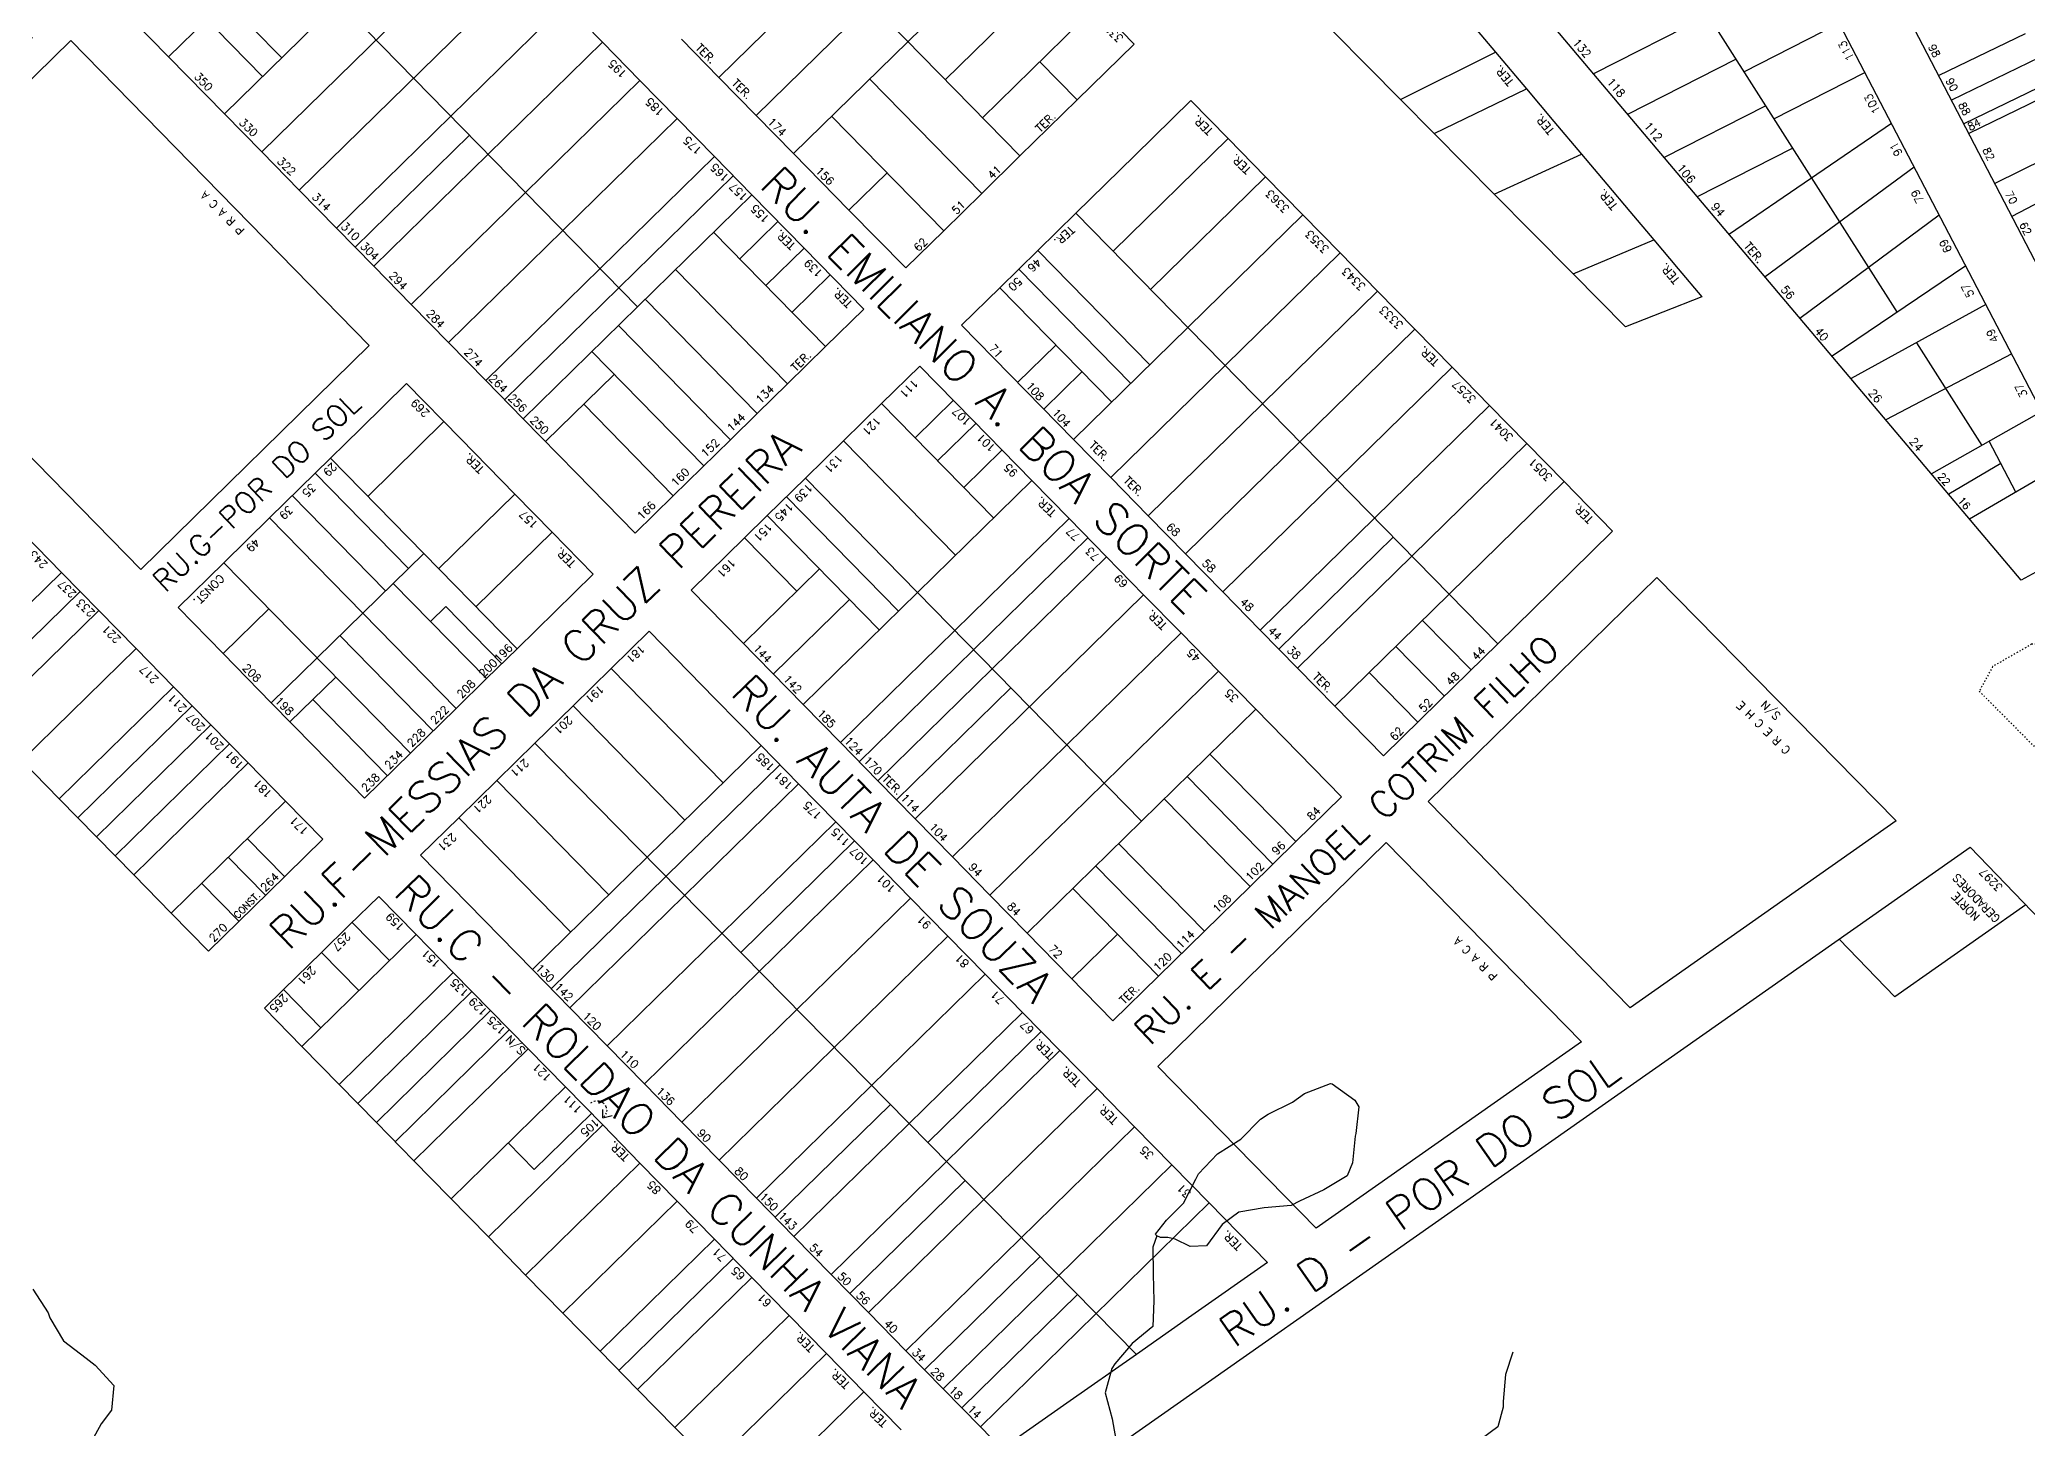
# Model space of a CAD drawing. Extents: x 714896 to 749292, y 8417558 to 8447149.
# Drawn here: x 736985.9 to 737358.6, y 8426879.3 to 8427139.5 of the extents above; entities that cross this region are included whole.
import ezdxf

# ---------------------------------------------------------------- set-up
doc = ezdxf.new("R2010")
doc.units = 0
doc.header["$MEASUREMENT"] = 0
doc.linetypes.add('ACAD_ISO03W100', pattern=[30, 12, -18])
for name, color, linetype in [('LOTE', 7, 'CONTINUOUS'), ('NUM-PORTA', 7, 'CONTINUOUS'), ('QUADRA', 6, 'CONTINUOUS'), ('REFERENCIA', 7, 'CONTINUOUS'), ('TEXTO', 7, 'CONTINUOUS'), ('TEXTODERUA', 3, 'CONTINUOUS')]:
    doc.layers.add(name, color=color, linetype=linetype)
doc.styles.add('ROMANS', font='ROMANS.SHX', dxfattribs={"height": 1.5})

msp = doc.modelspace()

# ---------------------------------------------------------------- linework, layer by layer
at = {"layer": 'LOTE', "color": 7}
for p, q in [((737098.01, 8427089.48, 508.78), (737021.04, 8427168.06, 508.78)), ((737282.75, 8427169.23, 515.35), (737334.17, 8427088.42, 513.43)), ((737031.32, 8427136.13, 508.78), (737010.32, 8427157.56, 508.78)), ((737027.74, 8427132.63, 508.78), (737006.75, 8427154.07, 508.78)), ((737277.32, 8427133.18), (737298.74, 8427144.09)), ((737305.46, 8427133.53), (737323.33, 8427142.64)), ((737358.18, 8427140.64, 515.73), (737341.98, 8427132.8, 516.39)), ((737283.72, 8427125.59), (737303.96, 8427135.89)), ((737360.9, 8427136.19, 515.7), (737344.39, 8427128.19, 516.39)), ((737369.18, 8427134.66, 516.39), (737346.69, 8427123.75, 516.39)), ((737311.08, 8427124.71), (737328.14, 8427133.4)), ((737290.54, 8427117.51), (737309.51, 8427127.17)), ((737361.12, 8427128.52, 515.83), (737347.62, 8427121.98, 516.39)), ((737333.13, 8427123.83, 512.23), (737302.73, 8427103.06, 514.05)), ((737375.01, 8427123.67, 515.16), (737352.5, 8427112.6, 516.39)), ((737382.95, 8427120.66, 516.39), (737355.72, 8427106.39, 516.39)), ((737296.76, 8427110.14), (737314.57, 8427119.21)), ((737337.4, 8427115.66, 512.23), (737309.46, 8427095.09, 514.05)), ((737315.97, 8427087.37, 514.05), (737342.06, 8427106.71, 512.23)), ((737133.29, 8427082.05, 508.78), (737112.3, 8427103.48, 508.78)), ((737347.05, 8427097.14, 512.23), (737322.02, 8427080.2, 514.05)), ((737126.15, 8427075.05, 508.78), (737105.16, 8427096.48, 508.78)), ((737120.44, 8427069.45, 508.78), (737099.44, 8427090.88, 508.78)), ((737350.83, 8427089.89, 512.23), (737325.55, 8427076.02, 514.05)), ((737115.44, 8427064.55, 508.78), (737094.44, 8427085.98, 508.78)), ((737337.79, 8427082.73, 513.3), (737350.05, 8427063.47, 512.84)), ((737110.44, 8427059.66, 508.78), (737089.44, 8427081.09, 508.78)), ((737355.66, 8427080.63, 512.23), (737332.05, 8427068.31, 514.05)), ((737104.72, 8427054.06, 508.78), (737087.93, 8427071.2, 508.78)), ((737361.29, 8427069.83, 512.23), (737340.63, 8427058.14, 514.05)), ((737353.61, 8427060.1, 514.05), (737343.85, 8427054.32, 514.05)), ((737366.2, 8427060.42, 512.23), (737347.78, 8427049.67, 514.05)), ((736968.59, 8427018.69, 506.56), (736990.02, 8427039.68, 506.56)), ((736972.08, 8427015.11, 506.56), (736993.52, 8427036.11, 506.56)), ((736975.58, 8427011.54, 506.56), (736997.01, 8427032.54, 506.56)), ((736982.58, 8427004.4, 506.56), (737004.01, 8427025.39, 506.56)), ((737114.07, 8427000.22, 507.15), (737093.07, 8427021.65, 507.15)), ((736989.58, 8426997.26, 506.56), (737011.01, 8427018.25, 506.56)), ((736993.08, 8426993.68, 506.56), (737014.51, 8427014.68, 506.56)), ((737106.92, 8426993.22, 507.15), (737085.93, 8427014.65, 507.15)), ((736996.58, 8426990.11, 506.56), (737018.01, 8427011.11, 506.56)), ((737000.08, 8426986.54, 506.56), (737021.51, 8427007.53, 506.56)), ((737191.56, 8426893.1, 507.15), (737078.79, 8427007.65, 507.15)), ((737003.58, 8426982.97, 506.56), (737025.01, 8427003.96, 506.56)), ((737092.64, 8426979.22, 507.15), (737071.64, 8427000.65, 507.15)), ((737010.57, 8426975.83, 506.56), (737032, 8426996.82, 506.56)), ((737085.49, 8426972.23, 507.15), (737064.5, 8426993.66, 507.15)), ((737031.86, 8426982.68, 506.56), (737024.86, 8426989.82, 506.56)), ((737028.29, 8426979.18, 506.56), (737021.29, 8426986.32, 506.56)), ((737023.29, 8426974.28, 506.56), (737016.29, 8426981.42, 506.56)), ((737044.5, 8426974.06, 507.15), (737051.5, 8426966.92, 507.15)), ((737038.78, 8426968.46, 507.15), (737045.78, 8426961.32, 507.15)), ((737031.64, 8426961.47, 507.15), (737038.64, 8426954.32, 507.15))]:
    msp.add_line(p, q, dxfattribs=at)
for points, elevation in [([(737071.75, 8427217.75), (737169.73, 8427117.74)], 507.15), ([(737156.15, 8427174.44), (737113.29, 8427132.47)], 507.15), ([(737020.6, 8427125.64), (737063.46, 8427167.62)], 508.78), ([(737163.15, 8427167.3), (737120.29, 8427125.33)], 507.15), ([(737027.6, 8427118.49), (737070.46, 8427160.48)], 508.78), ([(737170.15, 8427160.16), (737127.29, 8427118.19)], 507.15), ([(737034.6, 8427111.35), (737077.46, 8427153.34)], 508.78), ([(737177.16, 8427153.01), (737155.72, 8427132.03)], 507.15), ([(737041.59, 8427104.21), (737084.45, 8427146.19)], 508.78), ([(737184.16, 8427145.87), (737162.72, 8427124.89)], 507.15), ([(737010.1, 8427136.35), (737017.25, 8427143.35)], 508.78), ([(737048.59, 8427097.06), (737091.45, 8427139.05)], 508.78), ([(737173.44, 8427135.38), (737180.44, 8427128.24)], 507.15), ([(737055.59, 8427089.92), (737098.45, 8427131.91)], 508.78), ([(737141.58, 8427132.16), (737162.58, 8427110.74)], 507.15), ([(737062.59, 8427082.78), (737105.45, 8427124.76)], 508.78), ([(737134.44, 8427125.17), (737155.44, 8427103.74)], 507.15), ([(737045.09, 8427100.63), (737066.52, 8427121.63)], 508.78), ([(737208.77, 8427120.99), (737187.22, 8427099.88)], 510.2), ([(737069.59, 8427075.63), (737112.45, 8427117.62)], 508.78), ([(737073.09, 8427072.06), (737115.95, 8427114.05)], 508.78), ([(737144.81, 8427114.59), (737137.67, 8427107.59)], 507.15), ([(737215.77, 8427113.85), (737194.22, 8427092.74)], 510.2), ([(737076.58, 8427068.49), (737119.44, 8427110.48)], 508.78), ([(737117.2, 8427098.48), (737124.34, 8427105.48)], 508.78), ([(737222.76, 8427106.7), (737179.79, 8427064.6)], 510.2), ([(737122.1, 8427093.48), (737129.24, 8427100.48)], 508.78), ([(737173.08, 8427100.03), (737194.07, 8427078.6)], 510.2), ([(737229.76, 8427099.56), (737186.79, 8427057.46)], 510.2), ([(737127, 8427088.48), (737134.14, 8427095.48)], 508.78), ([(737169.51, 8427096.53), (737190.5, 8427075.1)], 510.2), ([(737165.94, 8427093.03), (737186.93, 8427071.6)], 510.2), ([(737236.76, 8427092.42), (737193.78, 8427050.31)], 510.2), ([(737176.43, 8427082.31), (737169.29, 8427075.31)], 510.2), ([(737243.76, 8427085.27), (737200.78, 8427043.17)], 510.2), ([(737080.78, 8427064.2), (737093.64, 8427076.8)], 508.78), ([(737181.33, 8427077.31), (737174.19, 8427070.31)], 510.2), ([(737250.76, 8427078.13), (737207.78, 8427036.03)], 510.2), ([(737143.79, 8427071.33), (737164.79, 8427049.9)], 507.15), ([(737150.09, 8427064.91), (737157.23, 8427071.9)], 507.15), ([(737257.75, 8427070.99), (737214.78, 8427028.88)], 510.2), ([(737047.44, 8427053.94), (737061.73, 8427067.94)], 507.15), ([(737154.29, 8427060.62), (737161.43, 8427067.62)], 507.15), ([(737136.65, 8427064.34), (737157.64, 8427042.91)], 507.15), ([(737264.75, 8427063.84), (737221.77, 8427021.74)], 510.2), ([(737075.43, 8427025.37), (737040.44, 8427061.08)], 507.15), ([(737159.19, 8427055.62), (737166.33, 8427062.62)], 507.15), ([(737055.08, 8427040.43), (737037.59, 8427058.28)], 507.15), ([(737129.07, 8427014.91), (737171.93, 8427056.9)], 507.15), ([(737129.51, 8427057.34), (737192.49, 8426993.05)], 507.15), ([(737271.75, 8427056.7), (737228.77, 8427014.6)], 510.2), ([(737050.8, 8427036.23), (737033.3, 8427054.08)], 507.15), ([(737060.74, 8427040.37), (737075.02, 8427054.36)], 507.15), ([(737125.93, 8427053.84), (737146.93, 8427032.41)], 507.15), ([(737064, 8427014.17), (737029.01, 8427049.89)], 507.15), ([(737122.36, 8427050.34), (737143.36, 8427028.91)], 507.15), ([(737136.07, 8427007.77), (737178.93, 8427049.76)], 507.15), ([(737067.74, 8427033.22), (737082.02, 8427047.22)], 507.15), ([(737118.08, 8427046.14), (737127.87, 8427036.14)], 507.15), ([(737139.57, 8427004.2), (737182.43, 8427046.19)], 507.15), ([(737239.71, 8427046.3), (737218.28, 8427025.31)], 510.2), ([(737055.43, 8427005.77), (737020.44, 8427041.49)], 507.15), ([(737029.36, 8427015.23), (737057.94, 8427043.22)], 507.15), ([(737143.06, 8427000.63), (737185.93, 8427042.62)], 507.15), ([(737069.72, 8427019.77), (737052.22, 8427037.63)], 507.15), ([(737117.87, 8427026.34), (737132.16, 8427040.34)], 507.15), ([(737123.47, 8427020.63), (737137.76, 8427034.62)], 507.15), ([(737150.06, 8426993.48), (737192.92, 8427035.47)], 507.15), ([(737020.34, 8427024.45), (737028.91, 8427032.84)], 507.15), ([(737059.22, 8427030.48), (737062.08, 8427033.28)], 507.15), ([(737072.58, 8427022.57), (737062.08, 8427033.28)], 507.15), ([(737059.72, 8427009.97), (737042.22, 8427027.83)], 507.15), ([(737157.06, 8426986.34), (737199.92, 8427028.33)], 507.15), ([(737032.86, 8427011.66), (737041.44, 8427020.06)], 507.15), ([(737164.06, 8426979.2), (737206.92, 8427021.18)], 507.15), ([(737051.15, 8427001.57), (737037.15, 8427015.86)], 507.15), ([(737146.56, 8426997.06), (737167.99, 8427018.05)], 507.15), ([(737171.06, 8426972.05), (737213.92, 8427014.04)], 507.15), ([(737078.35, 8426965.23), (737121.21, 8427007.22)], 507.15), ([(737205.35, 8427005.64), (737221.44, 8426989.21)], 507.15), ([(737081.9, 8426961.71), (737124.71, 8427003.64)], 507.15), ([(737085.35, 8426958.09), (737128.21, 8427000.07)], 507.15), ([(737201.06, 8427001.45), (737217.15, 8426985.02)], 507.15), ([(737196.77, 8426997.25), (737212.87, 8426980.82)], 507.15), ([(737135.21, 8426992.93), (737092.35, 8426950.94)], 507.15), ([(737138.71, 8426989.36), (737117.37, 8426968.46)], 507.15), ([(737099.34, 8426943.8), (737142.21, 8426985.79)], 507.15), ([(737188.2, 8426988.85), (737204.3, 8426972.42)], 507.15), ([(737183.91, 8426984.65), (737200.01, 8426968.22)], 507.15), ([(737149.2, 8426978.64), (737106.34, 8426936.65)], 507.15), ([(737179.63, 8426980.45), (737195.72, 8426964.02)], 507.15), ([(737035.07, 8426950.82), (737056.5, 8426971.82)], 507.15), ([(737113.34, 8426929.51), (737156.2, 8426971.5)], 507.15), ([(737179.45, 8426963.48), (737188.03, 8426971.88)], 507.15), ([(737042.06, 8426943.68), (737063.49, 8426964.67)], 507.15), ([(737120.34, 8426922.37), (737163.2, 8426964.36)], 507.15), ([(737045.56, 8426940.11), (737066.99, 8426961.1)], 507.15), ([(737049.06, 8426936.54), (737070.49, 8426957.53)], 507.15), ([(737127.34, 8426915.22), (737170.2, 8426957.21)], 507.15), ([(737052.56, 8426932.97), (737073.99, 8426953.96)], 507.15), ([(737152.45, 8426932.83), (737173.7, 8426953.64)], 507.15), ([(737056.06, 8426929.39), (737077.49, 8426950.39)], 507.15), ([(737134.33, 8426908.08), (737177.19, 8426950.07)], 507.15), ([(737063.06, 8426922.25), (737084.49, 8426943.24)], 507.15), ([(737141.33, 8426900.94), (737184.19, 8426942.93)], 507.15), ([(737078.67, 8426927.75), (737089.39, 8426938.24)], 507.15), ([(737123.84, 8426918.8), (737145.44, 8426939.95)], 507.15), ([(737070.06, 8426915.11), (737091.49, 8426936.1)], 507.15), ([(737148.33, 8426893.79), (737191.19, 8426935.78)], 507.15), ([(737078.67, 8426927.75), (737073.77, 8426932.75)], 507.15), ([(737077.05, 8426907.96), (737098.48, 8426928.96)], 507.15), ([(737137.83, 8426904.51), (737159.47, 8426925.7)], 507.15), ([(737155.33, 8426886.65), (737198.19, 8426928.64)], 507.15), ([(737084.05, 8426900.82), (737105.48, 8426921.81)], 507.15), ([(737162.33, 8426879.51), (737205.19, 8426921.5)], 507.15), ([(737091.05, 8426893.68), (737112.48, 8426914.67)], 507.15), ([(737094.55, 8426890.1), (737115.98, 8426911.1)], 507.15), ([(737151.83, 8426890.22), (737173.5, 8426911.45)], 507.15), ([(737098.05, 8426886.53), (737119.48, 8426907.53)], 507.15), ([(737158.83, 8426883.08), (737180.51, 8426904.32)], 507.15), ([(737105.05, 8426879.39), (737126.48, 8426900.38)], 507.15), ([(737112.04, 8426872.25), (737133.47, 8426893.24)], 507.15), ([(737119.04, 8426865.1), (737140.47, 8426886.1)], 507.15)]:
    msp.add_lwpolyline(points, dxfattribs=dict(at, elevation=elevation))
at = {"layer": 'LOTE', "color": 7, "linetype": 'CONTINUOUS', "flags": 128}
for points in [[(737241.05, 8427128.35), (737258.88, 8427137.2)], [(737247.39, 8427121.96), (737264.69, 8427130.32)], [(737258.65, 8427110.59), (737275.01, 8427118.09)], [(737273.43, 8427095.67), (737288.55, 8427102.04)]]:
    msp.add_lwpolyline(points, dxfattribs=at)
at = {"layer": 'LOTE', "color": 7}
for points in [[(737180.22, 8427107.02), (737259.3, 8427026.3)], [(737245.2, 8427030.69), (737254.3, 8427021.4)], [(737240.2, 8427025.79), (737249.3, 8427016.51)], [(737235.2, 8427020.89), (737244.3, 8427011.61)], [(737358.3, 8426977.39), (737333.74, 8426960.15)], [(737323.34, 8426970.95), (737333.74, 8426960.15)], [(737091.49, 8426937.42), (737091.53, 8426939.03)], [(737091.49, 8426937.42), (737093.29, 8426937.9)]]:
    msp.add_lwpolyline(points, dxfattribs=at)
at = {"layer": 'LOTE', "color": 7, "elevation": 514.05, "flags": 128}
msp.add_lwpolyline([(737356.42, 8427054.71), (737351.44, 8427064.26)], dxfattribs=at)
at = {"layer": 'LOTE', "color": 7, "linetype": 'ACAD_ISO03W100', "ltscale": 0.02, "elevation": 510.69}
msp.add_lwpolyline([(737407.55, 8426959.18), (737402.81, 8427026.94), (737359.4, 8427026.2), (737352.09, 8427022.03), (737349.58, 8427017.41)], close=True, dxfattribs=at)
at = {"layer": 'LOTE', "color": 7, "linetype": 'ACAD_ISO03W100', "ltscale": 0.02}
msp.add_lwpolyline([(737089.29, 8426940.24), (737089.91, 8426940.59), (737090.82, 8426940.63), (737091.61, 8426940.24), (737092.13, 8426939.49), (737092.24, 8426938.89), (737092.15, 8426938.31), (737091.88, 8426937.8), (737091.49, 8426937.42)], dxfattribs=at)
at = {"layer": 'QUADRA', "color": 6}
for points in [[(737368.18, 8427213.43), (737437.84, 8427079.91), (737384.15, 8427051.76), (737314.04, 8427186.51), (737368.18, 8427213.43)], [(737303.85, 8427179.99), (737373.28, 8427046.84), (737357.44, 8427038.22), (737257.66, 8427156.46), (737303.85, 8427179.99)]]:
    msp.add_lwpolyline(points, close=True, dxfattribs=at)
at = {"layer": 'QUADRA', "color": 6, "linetype": 'CONTINUOUS'}
msp.add_lwpolyline([(737247.28, 8427150.95), (737253.02, 8427144.15), (737258.88, 8427137.2), (737264.69, 8427130.32), (737269.85, 8427124.2), (737275.01, 8427118.09), (737279.77, 8427112.45), (737284.06, 8427107.36), (737288.55, 8427102.04), (737293.16, 8427096.57), (737297.58, 8427091.34), (737290.23, 8427088.45), (737283.28, 8427085.73), (737273.43, 8427095.67), (737265.7, 8427103.47), (737258.65, 8427110.59), (737253.07, 8427116.22), (737247.39, 8427121.96), (737241.05, 8427128.35), (737234.92, 8427134.54), (737228.38, 8427141.14), (737238.06, 8427146.17), (737247.28, 8427150.95)], close=True, dxfattribs=at)
at = {"layer": 'QUADRA', "color": 6}
for points, elevation in [([(737084.45, 8427146.19), (737091.45, 8427139.05), (737098.45, 8427131.91), (737105.45, 8427124.76), (737112.45, 8427117.62), (737119.44, 8427110.48), (737119.44, 8427110.48), (737129.24, 8427100.48), (737140.44, 8427089.05), (737133.29, 8427082.05), (737126.15, 8427075.05), (737120.44, 8427069.45), (737115.44, 8427064.55), (737104.72, 8427054.06), (737097.58, 8427047.06), (737086.55, 8427058.32), (737076.58, 8427068.49), (737069.59, 8427075.63), (737062.59, 8427082.78), (737055.59, 8427089.92), (737048.59, 8427097.06), (737041.59, 8427104.21), (737034.6, 8427111.35), (737027.6, 8427118.49), (737020.6, 8427125.64), (737010.1, 8427136.35), (736999.61, 8427147.07)], 508.78), ([(737184.16, 8427145.87), (737191.16, 8427138.73), (737180.44, 8427128.24), (737169.73, 8427117.74), (737162.58, 8427110.74), (737155.44, 8427103.74), (737148.3, 8427096.75), (737137.67, 8427107.59), (737127.29, 8427118.19), (737120.29, 8427125.33), (737113.29, 8427132.47), (737106.3, 8427139.62)], 507.15), ([(736983.02, 8427046.82), (736990.02, 8427039.68), (736997.01, 8427032.54), (737004.01, 8427025.39), (737011.01, 8427018.25), (737018.01, 8427011.11), (737021.51, 8427007.53), (737025.01, 8427003.96), (737032, 8426996.82), (737039, 8426989.68), (737028.88, 8426979.76), (737017.57, 8426968.68), (737010.57, 8426975.83), (737003.58, 8426982.97), (737000.08, 8426986.54), (736996.58, 8426990.11), (736989.58, 8426997.26), (736982.58, 8427004.4)], 506.56), ([(737112.04, 8426872.25), (737105.05, 8426879.39), (737098.05, 8426886.53), (737091.05, 8426893.68), (737084.05, 8426900.82), (737077.05, 8426907.96), (737070.06, 8426915.11), (737062.77, 8426922.55), (737056, 8426929.46), (737049.06, 8426936.54), (737042.06, 8426943.68), (737035.07, 8426950.82), (737028.07, 8426957.97), (737028.07, 8426957.97), (737031.64, 8426961.47), (737038.78, 8426968.46), (737043.98, 8426973.55), (737049.5, 8426978.96), (737056.5, 8426971.82), (737063.49, 8426964.67), (737070.49, 8426957.53), (737077.49, 8426950.39), (737084.49, 8426943.24), (737091.49, 8426936.1), (737098.48, 8426928.96), (737105.48, 8426921.81), (737112.48, 8426914.67), (737119.48, 8426907.53), (737126.48, 8426900.38), (737133.47, 8426893.24), (737140.47, 8426886.1), (737147.47, 8426878.95)], 507.15)]:
    msp.add_lwpolyline(points, dxfattribs=dict(at, elevation=elevation))
for points, elevation in [([(737047.73, 8427082.22), (736991.75, 8427139.37), (736948.89, 8427097.38), (737004.87, 8427040.23), (737047.73, 8427082.22)], 507.37), ([(737237.87, 8427005.31), (737228.77, 8427014.6), (737221.77, 8427021.74), (737214.78, 8427028.88), (737207.78, 8427036.03), (737200.78, 8427043.17), (737193.78, 8427050.31), (737186.79, 8427057.46), (737179.79, 8427064.6), (737167.84, 8427076.8), (737158.79, 8427086.03), (737165.94, 8427093.03), (737173.08, 8427100.03), (737180.22, 8427107.02), (737191.27, 8427117.85), (737201.77, 8427128.13), (737208.77, 8427120.99), (737215.77, 8427113.85), (737222.76, 8427106.7), (737229.76, 8427099.56), (737236.76, 8427092.42), (737243.76, 8427085.27), (737250.76, 8427078.13), (737257.75, 8427070.99), (737264.75, 8427063.84), (737271.75, 8427056.7), (737280.85, 8427047.41), (737269.31, 8427036.11), (737259.3, 8427026.3), (737248.27, 8427015.49), (737237.87, 8427005.31)], 510.2), ([(737230.01, 8426997.61), (737221.44, 8426989.21), (737212.87, 8426980.82), (737204.3, 8426972.42), (737195.72, 8426964.02), (737187.15, 8426955.62), (737171.06, 8426972.05), (737164.06, 8426979.2), (737157.06, 8426986.34), (737150.06, 8426993.48), (737143.06, 8427000.63), (737136.07, 8427007.77), (737129.07, 8427014.91), (737117.46, 8427026.77), (737108.07, 8427036.34), (737118.08, 8427046.14), (737122.36, 8427050.34), (737129.51, 8427057.34), (737136.65, 8427064.34), (737143.79, 8427071.33), (737150.94, 8427078.33), (737160.81, 8427068.26), (737171.93, 8427056.9), (737178.93, 8427049.76), (737185.93, 8427042.62), (737192.92, 8427035.47), (737199.92, 8427028.33), (737206.92, 8427021.18), (737213.92, 8427014.04), (737230.01, 8426997.61)], 507.15), ([(737075.02, 8427054.36), (737082.02, 8427047.22), (737089.72, 8427039.36), (737075.43, 8427025.37), (737069.72, 8427019.77), (737064, 8427014.17), (737055.43, 8427005.77), (737046.86, 8426997.37), (737037.34, 8427007.09), (737029.36, 8427015.23), (737020.34, 8427024.45), (737011.87, 8427033.09), (737020.44, 8427041.49), (737029.01, 8427049.89), (737037.59, 8427058.28), (737046.16, 8427066.68), (737054.73, 8427075.08), (737064.91, 8427064.69), (737075.02, 8427054.36)], 507.15), ([(737284.13, 8426958.09), (737246.27, 8426996.74), (737289.13, 8427038.73), (737334.03, 8426993.12), (737284.13, 8426958.09)], 510.2), ([(737205.19, 8426921.5), (737216.11, 8426910.34), (737201.93, 8426900.38), (737191.56, 8426893.1), (737178.49, 8426883.93), (737166.35, 8426875.4), (737162.33, 8426879.51), (737155.33, 8426886.65), (737148.33, 8426893.79), (737141.33, 8426900.94), (737134.33, 8426908.08), (737127.34, 8426915.22), (737120.34, 8426922.37), (737113.34, 8426929.51), (737106.34, 8426936.65), (737099.34, 8426943.8), (737085.35, 8426958.09), (737078.35, 8426965.23), (737066.24, 8426977.59), (737057.36, 8426986.66), (737064.5, 8426993.66), (737071.64, 8427000.65), (737078.79, 8427007.65), (737085.93, 8427014.65), (737093.07, 8427021.65), (737100.22, 8427028.65), (737112.6, 8427016.01), (737121.21, 8427007.22), (737128.21, 8427000.07), (737135.21, 8426992.93), (737142.21, 8426985.79), (737149.2, 8426978.64), (737156.2, 8426971.5), (737163.2, 8426964.36), (737170.2, 8426957.21), (737177.19, 8426950.07), (737184.19, 8426942.93), (737191.19, 8426935.78), (737198.19, 8426928.64), (737205.19, 8426921.5)], 507.15), ([(737225.24, 8426916.75), (737195.55, 8426947.05), (737238.41, 8426989.04), (737275.01, 8426951.68), (737225.24, 8426916.75)], 507.15)]:
    msp.add_lwpolyline(points, close=True, dxfattribs=dict(at, elevation=elevation))
msp.add_lwpolyline([(737387.15, 8426473.98), (737340.6, 8426506.1), (737335.36, 8426508.9), (737330.2, 8426511.07), (737303.81, 8426519.79), (737252.51, 8426561.91), (737190.04, 8426709.83), (737138.41, 8426841.13), (737247.04, 8426917.39), (737347.89, 8426988.19), (737347.89, 8426988.19), (737386, 8426948.62)], dxfattribs=at)
at = {"layer": 'REFERENCIA', "color": 120, "linetype": 'CONTINUOUS', "elevation": 507.08}
msp.add_lwpolyline([(737195.14, 8426915.62), (737197.22, 8426918.24), (737200.4, 8426921.46), (737202.72, 8426925.95), (737203.19, 8426926.94), (737206.74, 8426930.69), (737211.12, 8426933.41), (737214.8, 8426937.22), (737216.28, 8426938.14), (737220.8, 8426940.37), (737223.06, 8426942.03), (737227.96, 8426943.89), (737228.24, 8426943.81), (737232.53, 8426940.78), (737233.25, 8426939.52), (737232.68, 8426934.51), (737232.55, 8426934.02), (737232.05, 8426929.02), (737231.06, 8426926.54), (737226.68, 8426923.97), (737222.12, 8426921.79), (737220.58, 8426920.98), (737215.54, 8426920.58), (737210.77, 8426919.74), (737207.65, 8426917.47), (737204.68, 8426913.42), (737201.64, 8426913.33), (737198.8, 8426914.7), (737197.46, 8426915.03), (737196.05, 8426915.02), (737195.41, 8426915.31), (737195.2, 8426915.5), (737195.14, 8426915.62)], close=True, dxfattribs=at)
at = {"layer": 'REFERENCIA', "color": 120, "linetype": 'CONTINUOUS', "elevation": 499.42}
msp.add_lwpolyline([(736984.66, 8426905.3), (736987.54, 8426900.86), (736987.81, 8426899.97), (736990.39, 8426895.63), (736994.66, 8426892.37), (736996.31, 8426891.07), (736999.83, 8426887.25), (736999.38, 8426882.64), (736997.48, 8426880.11), (736995.01, 8426875.65)], dxfattribs=at)
at = {"layer": 'REFERENCIA', "color": 120, "linetype": 'CONTINUOUS'}
for points in [[(737195.41, 8426915.31, 506.95), (737194.64, 8426913.17, 506.91), (737194.68, 8426908.13, 506.78), (737194.8, 8426903.12, 506.73), (737194.66, 8426898.3, 506.44), (737190.74, 8426895.14, 506.28), (737187.54, 8426891.3, 506.11), (737186.95, 8426890.43, 506.11), (737185.72, 8426885.87, 506.11), (737187.03, 8426881.01, 506.01), (737187.92, 8426876.08, 505.75)], [(737262.12, 8426893.49, 508.03), (737260.79, 8426889.3, 507.87), (737260.34, 8426884.24, 507.8), (737260.34, 8426883.23, 507.79), (737259.3, 8426879.54, 507.74), (737256.21, 8426877.22, 507.31)]]:
    msp.add_polyline3d(points, dxfattribs=at)

# ---------------------------------------------------------------- texts
at = {"layer": 'NUM-PORTA', "style": 'ROMANS'}
for s, rotation, p in [('3353', 135.2491, (737189.24, 8427139.91, 507.15)), ('330', 315.4622, (737023.2, 8427123.89, 508.78)), ('174', 315.2491, (737122.27, 8427124.01, 507.15)), ('322', 315.4622, (737030.32, 8427116.63, 508.78)), ('165', 135.4622, (737115.33, 8427113.81, 508.78)), ('157', 135.4622, (737118.84, 8427110.23, 508.78)), ('156', 315.2491, (737131.26, 8427114.83, 507.15)), ('314', 315.4622, (737036.87, 8427109.95, 508.78)), ('155', 135.4622, (737122.89, 8427106.09, 508.78)), ('3363', 135.4622, (737220.38, 8427107.95)), ('310', 315.4622, (737042.3, 8427104.4, 508.78)), ('304', 315.4622, (737045.91, 8427100.71, 508.78)), ('3353', 135.4622, (737227.79, 8427100.39)), ('139', 135.4622, (737132.88, 8427095.89, 508.78)), ('46', 222.6359, (737172.91, 8427098.7)), ('50', 222.6359, (737169.28, 8427095.14)), ('3343', 135.4622, (737234.64, 8427093.4)), ('3333', 135.4622, (737241.7, 8427086.19)), ('71', 312.6359, (737163.82, 8427081.61)), ('108', 312.6359, (737170.72, 8427074.56)), ('3257', 135.4622, (737255.36, 8427072.24)), ('269', 135.0107, (737059.16, 8427069.66, 507.15)), ('104', 312.6359, (737175.64, 8427069.54)), ('3041', 135.4622, (737262.33, 8427065.14)), ('29', 225.0107, (737040.76, 8427060.38, 507.15)), ('3051', 135.4622, (737269.66, 8427057.65)), ('35', 225.0107, (737036.81, 8427056.51, 507.15)), ('39', 225.0107, (737032.53, 8427052.31, 507.15)), ('157', 135.4622, (737079.5, 8427048.77, 507.15)), ('68', 315.4622, (737197.04, 8427048.08)), ('49', 225.0107, (737026.31, 8427046.22, 507.15)), ('58', 315.4622, (737203.71, 8427041.27)), ('48', 315.4622, (737210.83, 8427034.01)), ('196', 44.8041, (737072.02, 8427022.67, 507.15)), ('44', 315.4622, (737216.09, 8427028.63)), ('200', 44.8041, (737069.16, 8427019.87, 507.15)), ('38', 315.4622, (737219.66, 8427024.99)), ('44', 45.4622, (737255.33, 8427023.04)), ('208', 315.0107, (737023.84, 8427021.66, 507.15)), ('208', 44.8041, (737065.05, 8427015.97, 507.15)), ('48', 45.4622, (737250.49, 8427018.3)), ('198', 315.0107, (737029.92, 8427015.46, 507.15)), ('35', 135.4622, (737210.83, 8427016.19, 507.15)), ('52', 45.4622, (737245.41, 8427013.33)), ('S/N', 135.4622, (737312.47, 8427012.92)), ('222', 44.8041, (737060.07, 8427011.09, 507.15)), ('228', 44.8041, (737055.71, 8427006.82, 507.15)), ('62', 45.4622, (737239.98, 8427008.01)), ('234', 44.8041, (737051.49, 8427002.68, 507.15)), ('238', 44.8041, (737047.14, 8426998.42, 507.15)), ('231', 221.7364, (737063.27, 8426990.96)), ('102', 44.2044, (737212.89, 8426981.75, 507.15)), ('264', 45.0448, (737028.23, 8426979.74, 506.56)), ('3297', 133.9741, (737354.1, 8426980.73)), ('108', 44.2044, (737206.73, 8426975.71, 507.15)), ('270', 45.0448, (737018.57, 8426970.27, 506.56)), ('114', 44.2044, (737199.89, 8426969.01, 507.15)), ('120', 44.2044, (737195.6, 8426964.82, 507.15)), ('35', 135.4622, (737194.94, 8426930.51)), ('85', 135.4622, (737102.54, 8426924, 507.15)), ('31', 135.4622, (737201.94, 8426923.37)), ('79', 135.4622, (737109.66, 8426916.74, 507.15)), ('71', 135.4622, (737114.83, 8426911.46, 507.15)), ('65', 135.4622, (737118.33, 8426907.89, 507.15)), ('61', 135.4622, (737123.25, 8426902.87, 507.15))]:
    msp.add_text(s, height=1.5, rotation=rotation, dxfattribs=at).set_placement(p)
at = {"layer": 'NUM-PORTA', "color": 7, "style": 'ROMANS'}
for s, height, rotation, p in [('132', 1.527, 310.1853, (737273.24, 8427138.97)), ('113', 1.523, 117.5846, (737326.21, 8427136.06)), ('98', 1.451, 297.4147, (737339.94, 8427138.23)), ('195', 1.5, 135.4622, (737096.16, 8427133.26, 508.78)), ('350', 1.5, 313.5475, (737014.79, 8427132.53, 508.78)), ('118', 1.527, 310.1852, (737279.64, 8427131.57)), ('90', 1.451, 297.4183, (737343.24, 8427131.89, -516.39)), ('185', 1.5, 135.4622, (737103.16, 8427126.12, 508.78)), ('103', 1.523, 117.5846, (737331.1, 8427126.13)), ('88', 1.451, 297.4183, (737345.59, 8427127.37, -516.39)), ('112', 1.527, 310.1829, (737286.62, 8427123.31)), ('84', 1.451, 27.4122, (737347.86, 8427122.43)), ('175', 1.5, 135.4622, (737110.24, 8427118.88, 508.78)), ('91', 1.523, 117.5856, (737335.25, 8427118.2)), ('41', 1.5, 44.5424, (737164.56, 8427113.27, 507.15)), ('106', 1.527, 310.1702, (737292.8, 8427115.44)), ('82', 1.451, 297.4122, (737350.13, 8427118.88)), ('51', 1.5, 44.5424, (737157.81, 8427106.66, 507.15)), ('94', 1.527, 310.1776, (737299.18, 8427108.19)), ('79', 1.523, 117.6246, (737339.25, 8427109.36)), ('70', 1.451, 297.4122, (737354.37, 8427110.73)), ('62', 1.451, 297.4179, (737357.04, 8427104.91)), ('62', 1.5, 44.5424, (737150.7, 8427099.69, 507.15)), ('69', 1.523, 117.6058, (737344.54, 8427100.05)), ('294', 1.5, 313.5546, (737051.3, 8427095.25, 508.78)), ('56', 1.527, 310.1809, (737312.26, 8427092.69)), ('57', 1.523, 117.6281, (737348.69, 8427091.71)), ('284', 1.5, 313.5546, (737058.3, 8427088.11, 508.78)), ('40', 1.527, 310.1809, (737318.61, 8427084.86)), ('49', 1.523, 117.6245, (737353.33, 8427083.24)), ('274', 1.5, 313.5546, (737065.4, 8427080.86, 508.78)), ('264', 1.5, 315.4622, (737070.02, 8427075.93, 508.78)), ('134', 1.5, 44.651, (737121.06, 8427071.19, 508.78)), ('111', 1.5, 225.2344, (737149.75, 8427076.04, 507.15)), ('256', 1.5, 315.4622, (737073.65, 8427072.25, 508.78)), ('26', 1.527, 310.1949, (737328.68, 8427073.28)), ('37', 1.523, 117.6481, (737358.71, 8427072.97)), ('250', 1.5, 315.4622, (737077.73, 8427068.08, 508.78)), ('144', 1.5, 44.651, (737115.67, 8427065.91, 508.78)), ('121', 1.5, 225.5561, (737142.74, 8427069, 507.15)), ('107', 1.5, 135.4622, (737160.71, 8427068.07, 507.15)), ('152', 1.5, 44.651, (737110.79, 8427061.13, 508.78)), ('101', 1.5, 135.4622, (737165.3, 8427063.14, 507.15)), ('24', 1.527, 310.1949, (737336.36, 8427064.18)), ('131', 1.5, 225.5561, (737135.6, 8427062, 507.15)), ('95', 1.5, 135.4622, (737169.43, 8427058.45, 507.15)), ('160', 1.5, 44.651, (737105.19, 8427055.64, 508.78)), ('139', 1.5, 225.5561, (737129.95, 8427056.47, 507.15)), ('22', 1.4, 310.1949, (737341.68, 8427057.61)), ('166', 1.5, 44.651, (737098.83, 8427049.41, 508.78)), ('145', 1.5, 225.5561, (737126.33, 8427052.92, 507.15)), ('16', 1.4, 310.1949, (737345.46, 8427053.12)), ('151', 1.5, 225.5561, (737122.38, 8427049.13, 507.15)), ('77', 1.5, 135.4622, (737181.12, 8427046.51, 507.15)), ('243', 1.478, 135.9077, (736987.55, 8427041.29, 506.56)), ('161', 1.5, 225.5561, (737115.51, 8427042.39, 507.15)), ('73', 1.5, 135.4622, (737184.78, 8427042.78, 507.15)), ('237', 1.478, 135.9077, (736992.94, 8427035.79, 506.56)), ('69', 1.5, 135.4622, (737190.1, 8427037.68, 507.15)), ('233', 1.478, 135.9077, (736996.44, 8427032.22, 506.56)), ('221', 1.478, 135.9077, (737001.27, 8427027.28, 506.56)), ('181', 1.478, 221.9921, (737098.62, 8427026.21, 507.15)), ('144', 1.5, 313.7057, (737119.6, 8427025.36, 507.15)), ('45', 1.5, 135.4622, (737203.73, 8427023.76, 507.15)), ('217', 1.5, 135.0448, (737008.32, 8427019.71, 506.56)), ('142', 1.5, 313.7057, (737125.24, 8427019.61, 507.15)), ('211', 1.5, 135.0448, (737013.6, 8427014.32, 506.56)), ('191', 1.478, 221.9921, (737090.94, 8427018.69, 507.15)), ('207', 1.5, 135.0448, (737017.05, 8427010.8, 506.56)), ('201', 1.478, 221.9921, (737085.03, 8427012.85, 507.15)), ('185', 1.5, 313.7057, (737131.57, 8427013.15, 507.15)), ('201', 1.5, 135.0448, (737020.55, 8427007.23, 506.56)), ('124', 1.5, 313.7057, (737136.68, 8427008, 507.15)), ('191', 1.5, 135.0448, (737024.34, 8427003.7, 506.56)), ('211', 1.478, 221.9921, (737076.85, 8427004.86, 507.15)), ('185', 1.5, 135.4622, (737123.87, 8427003.28)), ('170', 1.5, 313.7057, (737140.27, 8427004.34, 507.15)), ('181', 1.5, 135.0448, (737029.66, 8426998.27, 506.56)), ('181', 1.5, 135.4622, (737127.3, 8426999.78)), ('221', 1.478, 221.9921, (737069.87, 8426998.03, 507.15)), ('175', 1.5, 135.4622, (737132.73, 8426994.23)), ('114', 1.5, 313.7057, (737147.24, 8426997.32, 507.15)), ('171', 1.5, 135.0448, (737036.44, 8426991.36, 506.56)), ('84', 1.5, 44.2044, (737224.43, 8426993.06, 507.15)), ('115', 1.5, 135.4622, (737137.98, 8426989.25)), ('104', 1.5, 313.7057, (737152.59, 8426991.86, 507.15)), ('96', 1.5, 44.2044, (737217.81, 8426986.57, 507.15)), ('107', 1.5, 135.4622, (737141.48, 8426985.67)), ('101', 1.5, 135.4622, (737146.55, 8426980.5)), ('94', 1.5, 313.7057, (737159.96, 8426984.34, 507.15)), ('84', 1.5, 313.7057, (737167.18, 8426976.97, 507.15)), ('159', 1.5, 135.4622, (737054.45, 8426973.36, 507.15)), ('91', 1.5, 135.4622, (737153.18, 8426973.72)), ('257', 1.5, 225.4622, (737043.34, 8426972.34, 507.15)), ('151', 1.5, 135.4622, (737061.2, 8426966.47, 507.15)), ('81', 1.5, 135.4622, (737160.29, 8426966.48)), ('72', 1.5, 313.7057, (737174.98, 8426969, 507.15)), ('261', 1.5, 225.4622, (737036.84, 8426965.98, 507.15)), ('135', 1.5, 135.4622, (737066.55, 8426961.01, 507.15)), ('130', 1.5, 315.4622, (737078.77, 8426965.39)), ('265', 1.5, 225.4622, (737031.6, 8426960.85, 507.15)), ('129', 1.5, 135.4622, (737070.01, 8426957.47, 507.15)), ('142', 1.5, 315.4622, (737082.32, 8426961.87)), ('71', 1.5, 135.4622, (737166.96, 8426959.67)), ('125', 1.5, 135.4622, (737073.49, 8426953.92, 507.15)), ('120', 1.5, 315.4622, (737087.58, 8426956.4)), ('S/N', 1.5, 135.4622, (737077.16, 8426950.18, 507.15)), ('67', 1.5, 135.4622, (737172.49, 8426954.02)), ('110', 1.5, 315.4622, (737094.6, 8426949.24)), ('121', 1.5, 135.4622, (737082.01, 8426945.12, 507.15)), ('111', 1.5, 135.4622, (737087.76, 8426939.14, 507.15)), ('136', 1.5, 315.4622, (737101.36, 8426942.33)), ('105', 1.5, 223.0681, (737089.99, 8426937.47)), ('90', 1.5, 315.4622, (737109.07, 8426934.46)), ('80', 1.5, 315.4622, (737116.07, 8426927.32)), ('150', 1.5, 315.4622, (737120.76, 8426922.53)), ('143', 1.5, 315.4622, (737124.26, 8426918.96)), ('54', 1.5, 315.4622, (737130.1, 8426912.99)), ('50', 1.5, 315.4622, (737135.39, 8426907.59)), ('56', 1.5, 315.4622, (737138.89, 8426904.02)), ('40', 1.5, 315.4622, (737144.1, 8426898.71)), ('34', 1.5, 315.4622, (737149.34, 8426893.36)), ('28', 1.5, 315.4622, (737152.87, 8426889.75)), ('18', 1.5, 315.4622, (737156.26, 8426886.29)), ('14', 1.5, 315.4622, (737159.76, 8426882.72))]:
    msp.add_text(s, height=height, rotation=rotation, dxfattribs=at).set_placement(p)
at = {"layer": 'TEXTO', "style": 'ROMANS'}
for s, height, rotation, p in [('TER.', 1.5, 315.2491, (737108.8, 8427137.9, 507.15)), ('TER.', 1.5, 130, (737262.43, 8427131.69)), ('TER.', 1.5, 315.2491, (737115.58, 8427131.26, 507.15)), ('TER.', 1.5, 135.4622, (737206.05, 8427122.58)), ('TER.', 1.5, 130, (737270.04, 8427122.58)), ('TER.', 1.5, 135.4622, (737213.21, 8427115.28)), ('P R A C A', 1.5, 135.4622, (737024.47, 8427103.93, 507.37)), ('TER.', 1.5, 130, (737281.87, 8427108.46)), ('TER.', 1.5, 222.6359, (737179.1, 8427104.76)), ('TER.', 1.5, 135.4622, (737127.79, 8427101.09, 508.78)), ('TER.', 1.527, 310.177, (737305.37, 8427100.79)), ('TER.', 1.5, 130, (737293.54, 8427094.59)), ('TER.', 1.5, 135.4622, (737138.43, 8427090.22, 508.78)), ('TER.', 1.5, 44.651, (737127.7, 8427077.25, 508.78)), ('TER.', 1.5, 135.4622, (737248.47, 8427079.28)), ('TER.', 1.5, 315.4622, (737182.57, 8427063.36)), ('TER.', 1.5, 135.0107, (737069.41, 8427059.19, 507.15)), ('TER.', 1.5, 315.4622, (737189.01, 8427056.79)), ('TER.', 1.5, 135.4622, (737176.66, 8427051.06, 507.15)), ('TER.', 1.5, 135.4622, (737277.35, 8427049.8)), ('TER.', 1.5, 135.4622, (737086.56, 8427041.56, 507.15)), ('CONST.', 1.5, 225.0107, (737019.66, 8427039.46, 507.15)), ('TER.', 1.5, 135.4622, (737197.44, 8427029.85, 507.15)), ('TER.', 1.5, 315.4622, (737224.45, 8427019.99)), ('C R E C H E', 1.5, 135.4622, (737314.3, 8427006.52)), ('TER.', 1.5, 315.4622, (737143.77, 8427000.83, 507.15)), ('GERADORES', 1.5, 133.9741, (737353.64, 8426974.92)), ('CONST.', 1.3, 45.0448, (737023.06, 8426974.66, 506.56)), ('NORTE', 1.5, 133.9741, (737349.8, 8426975.28)), ('P R A C A', 1.5, 135.4622, (737259.38, 8426964.14)), ('TER.', 1.5, 44.2044, (737189.27, 8426958.61, 507.15)), ('TER.', 1.5, 135.4622, (737176.26, 8426949.38)), ('TER.', 1.5, 135.4622, (737181.3, 8426944.24)), ('TER.', 1.5, 135.4622, (737188.25, 8426937.18)), ('TER.', 1.5, 135.4622, (737096.62, 8426930.25, 507.15)), ('TER.', 1.5, 135.4622, (737211.55, 8426913.51)), ('TER.', 1.5, 135.4622, (737131.39, 8426894.5, 507.15)), ('TER.', 1.5, 135.4622, (737137.98, 8426887.58, 507.15)), ('TER.', 1.5, 135.4622, (737145.03, 8426880.43, 507.15))]:
    msp.add_text(s, height=height, rotation=rotation, dxfattribs=at).set_placement(p)
at = {"layer": 'TEXTO', "color": 7, "style": 'ROMANS'}
msp.add_text('TER.', height=1.5, rotation=44.5424, dxfattribs=at).set_placement((737173.54, 8427122.06, 507.15))
at = {"layer": 'TEXTODERUA', "style": 'ROMANS'}
for s, height, rotation, p in [('RU. H - POR DO SOL', 6, 43.765, (736962.38, 8427115.19)), ('RU. EMILIANO A. BOA SORTE', 6, 314.8636, (737120.68, 8427112.07)), ('RU.G-POR DO SOL', 4, 43.47, (737009.46, 8427035.77)), ('RU.F-MESSIAS DA CRUZ PEREIRA', 6, 44.3048, (737032.62, 8426968.58)), ('RU. E - MANOEL COTRIM FILHO', 5, 43.8108, (737194.09, 8426950.8)), ('RU. AUTA DE SOUZA ', 6, 314.3044, (737115.26, 8427016.93)), ('RU.C - ROLDAO DA CUNHA VIANA', 6, 314.6313, (737052.07, 8426979.4)), ('RU. D - POR DO SOL', 6, 34.9171, (737209.83, 8426894.2))]:
    msp.add_text(s, height=height, rotation=rotation, dxfattribs=at).set_placement(p)

doc.saveas('drawing.dxf')
